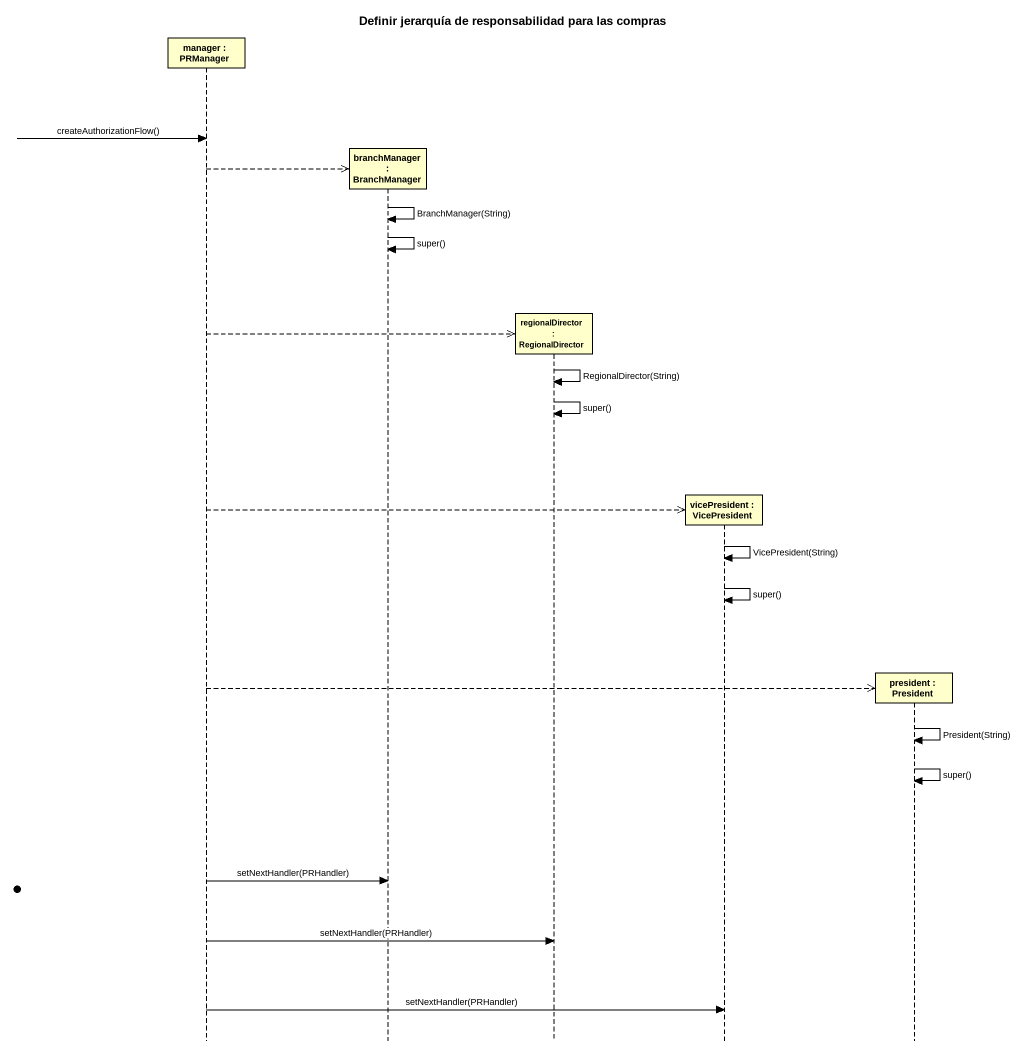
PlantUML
@startuml
title Definir jerarquía de responsabilidad para las compras
hide footbox
participant "manager : PRManager" as manager
participant "branchManager : BranchManager" as branchManager
participant "regionalDirector : RegionalDirector" as regionalDirector
participant "vicePresident : VicePresident" as vicePresident
participant "president : President" as president

[o-> manager : createAuthorizationFlow()
manager -->> branchManager **
branchManager -> branchManager : BranchManager(String)
branchManager -> branchManager : super()
manager -->> regionalDirector **
regionalDirector -> regionalDirector : RegionalDirector(String)
regionalDirector -> regionalDirector : super()
manager -->> vicePresident **
vicePresident -> vicePresident : VicePresident(String)
vicePresident -> vicePresident : super()
manager -->> president **
president -> president : President(String)
president -> president : super()
manager -> branchManager : setNextHandler(PRHandler)
manager -> regionalDirector : setNextHandler(PRHandler)
manager -> vicePresident : setNextHandler(PRHandler)
@enduml
